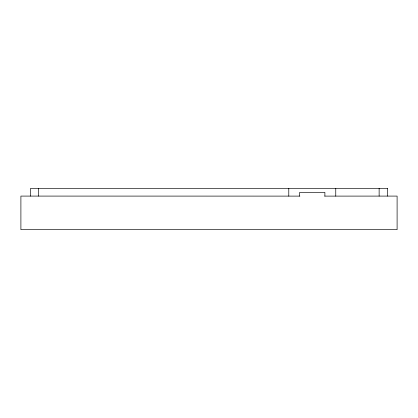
<?xml version="1.0" encoding="UTF-8"?>
<svg xmlns="http://www.w3.org/2000/svg" width="418" height="418" viewBox="0 0 418 418"><rect width="100%" height="100%" fill="white"/><g stroke="black" fill="none" stroke-linecap="round" stroke-linejoin="round"><path stroke-width="0.63" d="M387.387 188.325L30.608 188.325L30.608 196.089M299.873 196.11L20.9 196.089L20.9 229.675L397.1 229.675L397.1 196.089L324.666 196.11M387.329 188.325L387.387 196.089M379.131 188.325L379.131 196.089M335.758 188.325L335.758 196.11M324.89 196.089L324.89 192.405L299.654 192.405L299.654 196.089M288.781 188.325L288.781 196.11M38.372 188.325L38.372 196.089"/></g></svg>
